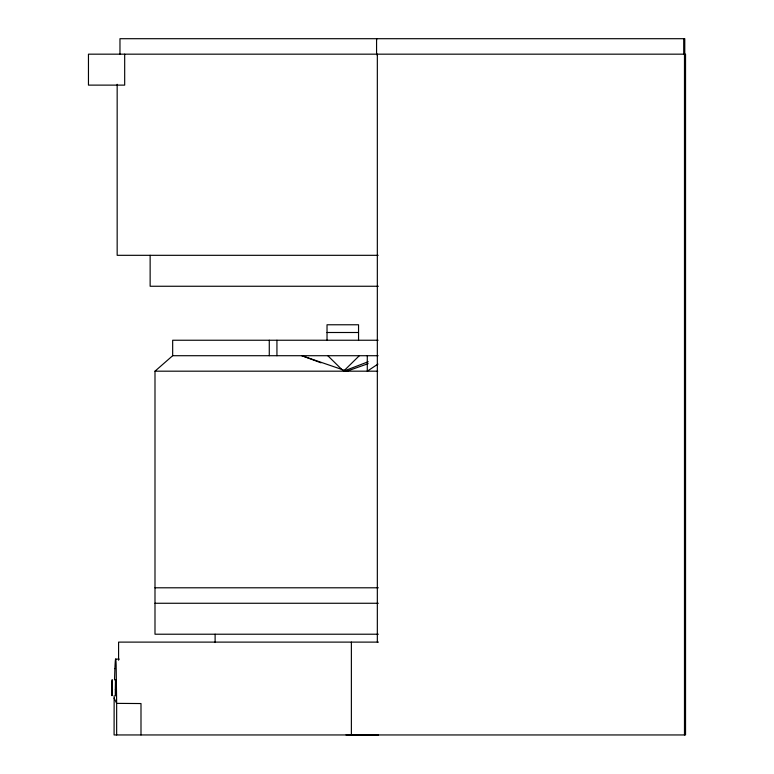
<?xml version="1.0" encoding="UTF-8"?>
<svg xmlns="http://www.w3.org/2000/svg" width="774" height="774" viewBox="0 0 774 774"><rect width="100%" height="100%" fill="white"/><g stroke="black" fill="none" stroke-linecap="round" stroke-linejoin="round"><path stroke-width="1.16" d="M112.017 695.623L112.143 679.891L112.017 695.623L112.201 687.951M124.682 54.17L124.682 85.121L88.459 85.121L88.459 54.17L685.541 54.17L685.541 734.952L114.088 734.952L114.146 695.749M111.959 687.564L112.046 682.058M114.533 679.882L114.9 668.601M344.391 370.369L359.32 355.711M378.322 634.216L154.993 634.216L154.993 371.181L172.67 355.711L378.118 355.711M377.935 364.09L367.282 371.181L367.282 355.711M343.559 371.181L368.221 361.729M368.172 363.645L346.926 371.181L301.86 355.711L321.017 362.822M378.167 255.314L117.164 255.314L117.164 84.279M378.36 286.254L150.137 286.254L150.137 255.314M327.025 332.501L358.546 332.501M378.118 340.241L172.67 340.241L172.67 355.711M154.993 371.181L377.741 371.181M154.993 587.795L378.322 587.795M154.993 603.265L378.322 603.265M378.447 642.11L118.586 642.11L118.586 660.203M115.703 659.1L119.206 659.129M346.017 734.952L378.399 734.952M377.335 734.952L378.399 735.3M327.799 355.711L342.727 370.369M114.088 698.08L116.651 703.373L116.651 734.952M377.354 55.525L377.335 54.17L377.335 642.11M376.59 40.054L376.57 38.7L376.57 54.17M684.777 54.17L684.777 38.7L119.97 38.7L119.97 54.17M684.477 54.17L684.477 734.952M683.713 38.7L683.713 54.17M358.546 340.241L358.546 324.77L327.025 324.77L327.025 340.241M351.377 642.11L351.377 734.952M276.937 340.241L276.937 355.711M269.275 340.241L269.275 355.711M215.114 634.216L215.114 642.546M140.994 734.952L140.994 703.547L116.651 703.373L116.148 665.04A109.598 1.664 -89.6 0 0 114.9 668.601M115.345 689.547C115.529 713.928 115.742 657.677 115.345 689.547"/></g></svg>
